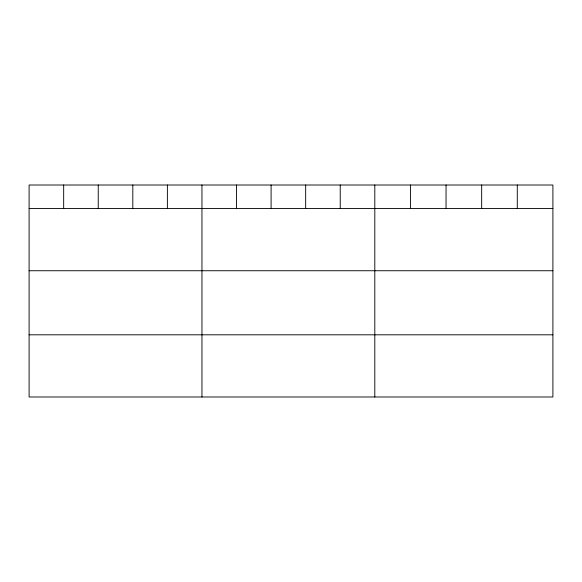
<?xml version="1.0" encoding="UTF-8"?>
<svg xmlns="http://www.w3.org/2000/svg" width="582" height="582" viewBox="0 0 582 582"><rect width="100%" height="100%" fill="white"/><g stroke="black" fill="none" stroke-linecap="round" stroke-linejoin="round"><path stroke-width="0.87" d="M552.9 208.552L552.9 396.989L29.1 396.989L29.1 185.011L552.9 185.011L552.9 208.552L29.1 208.552M29.1 270.739L552.9 270.739M29.1 334.81L552.9 334.81M517.282 185.011L517.282 208.552M481.663 185.011L481.663 208.552M446.045 185.011L446.045 208.552M410.426 185.011L410.426 208.552M374.808 185.011L374.808 396.989M340.237 185.011L340.237 208.552M305.666 185.011L305.666 208.552M271.096 185.011L271.096 208.552M236.525 185.011L236.525 208.552M201.954 185.011L201.954 396.989M167.383 185.011L167.383 208.552M132.812 185.011L132.812 208.552M98.242 185.011L98.242 208.552M63.671 185.011L63.671 208.552"/></g></svg>
